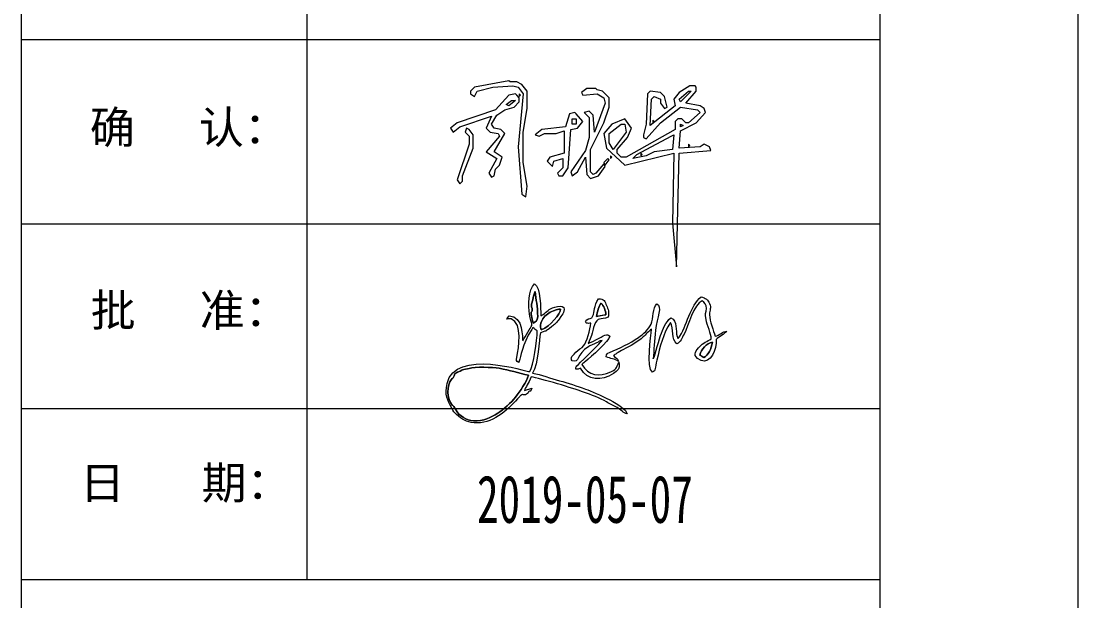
# Model space of a CAD drawing. Header units: millimetres. Extents: x 130143 to 328923, y 19139 to 134795.
# Drawn here: x 240799 to 247199, y 55297 to 58809 of the extents above; entities that cross this region are included whole.
import ezdxf
from ezdxf.enums import TextEntityAlignment as Align

# ---------------------------------------------------------------- set-up
doc = ezdxf.new("R2010")
doc.units = ezdxf.units.MM
doc.header["$LTSCALE"] = 10
doc.layers.add('邦威智能化', color=7, linetype='Continuous', lineweight=18)
doc.styles.get("Standard").update_dxf_attribs({"font": 'arial.ttf'})
doc.styles.add('标准', font='', dxfattribs={"width": 0.667})
doc.styles.get('标准').set_extended_font_data('仿宋_gb2312')

# ---------------------------------------------------------------- blocks, each defined once
blk = doc.blocks.new('图框')
for p, q in [((34698.4, 589.7), (34698.4, -29110.3)), ((36860.1, -16833.3), (36860.1, -23716)), ((34698.4, -19626.2), (41198.4, -19626.2)), ((34698.4, -21022.6), (41198.4, -21022.6)), ((34698.4, -22419), (41198.4, -22419)), ((34698.4, -23716), (41198.4, -23716))]:
    blk.add_line(p, q)
for points in [[(-2301.6, 1739.7), (42698.4, 1739.7), (42698.4, -30260.3), (-2301.6, -30260.3)], [(-801.6, 589.7), (41198.4, 589.7), (41198.4, -29110.3), (-801.6, -29110.3)]]:
    blk.add_lwpolyline(points, close=True)
for s, p, p2 in [('确     认：', (35218.5, -20414.1), (36724.8, -20414.1)), ('批     准：', (35224.7, -21798.6), (36730.9, -21798.6)), ('日      期：', (35143.3, -23105.8), (36744.9, -23105.8))]:
    blk.add_text(s, height=245.65).set_placement(p, p2, align=Align.ALIGNED)
blk = doc.blocks.new('zzh')
at = {"linetype": 'Continuous', "elevation": 9684500}
for points in [[(452.49, 1013.31), (451.49, 1014.31), (425.49, 1009.31), (422.49, 1006.31), (422.49, 1004.31), (425.49, 1002.31), (427.49, 1006.31), (439.49, 1009.31), (454.49, 1010.31), (458.49, 1009.31), (462.49, 1004.31), (458.49, 964.31), (461.49, 928.31), (464.49, 926.31), (465.49, 934.31), (462.49, 952.31), (462.49, 975.31), (465.49, 993.31), (465.49, 1006.31), (461.49, 1011.31), (457.49, 1013.31), (452.49, 1013.31)], [(518.49, 1007.31), (517.49, 1008.31), (510.49, 1008.31), (506.49, 1005.31), (507.49, 1003.31), (518.49, 1004.31), (523.49, 1001.31), (524.49, 997.31), (516.49, 975.31), (515.49, 988.31), (512.49, 991.31), (508.49, 990.31), (512.49, 986.31), (512.49, 971.31), (509.49, 961.31), (498.49, 945.31), (499.49, 942.31), (503.49, 945.31), (509.49, 956.31), (510.49, 943.31), (513.49, 940.31), (519.49, 942.31), (524.49, 949.31), (523.49, 951.31), (517.49, 944.31), (515.49, 943.31), (513.49, 945.31), (513.49, 962.31), (523.49, 982.31), (527.49, 994.31), (527.49, 1001.31), (522.49, 1006.31), (518.49, 1007.31)], [(593.49, 1009.31), (592.49, 1010.31), (588.49, 1010.31), (580.49, 1005.31), (576.49, 1000.31), (577.49, 995.31), (558.49, 980.31), (559.49, 1000.31), (561.49, 1002.31), (566.49, 1000.31), (566.49, 997.31), (569.49, 993.31), (571.49, 994.31), (569.49, 1002.31), (566.49, 1005.31), (558.49, 1006.31), (556.49, 1004.31), (555.49, 981.31), (553.49, 973.31), (553.49, 971.31), (555.49, 970.31), (566.49, 982.31), (581.49, 994.31), (594.49, 992.31), (596.49, 990.31), (587.49, 982.31), (585.49, 982.31), (582.49, 985.31), (579.49, 985.31), (577.49, 983.31), (577.49, 977.31), (540.49, 956.31), (536.49, 956.31), (533.49, 959.31), (533.49, 962.31), (541.49, 971.31), (544.49, 978.31), (539.49, 985.31), (529.49, 981.31), (523.49, 974.31), (525.49, 963.31), (539.49, 950.31), (576.49, 959.31), (575.49, 906.31), (578.49, 873.31), (580.49, 959.31), (604.49, 961.31), (603.49, 964.31), (599.49, 966.31), (596.49, 964.31), (580.49, 963.31), (581.49, 976.31), (593.49, 982.31), (600.49, 990.31), (599.49, 993.31), (596.49, 995.31), (585.49, 997.31), (593.49, 1006.31), (593.49, 1009.31)], [(457.49, 1003.31), (456.49, 1004.31), (451.49, 1003.31), (441.49, 992.31), (412.49, 982.31), (407.49, 978.31), (409.49, 975.31), (414.49, 979.31), (438.49, 987.31), (434.49, 978.31), (437.49, 975.31), (443.49, 974.31), (444.49, 972.31), (434.49, 960.31), (442.49, 955.31), (436.49, 944.31), (438.49, 941.31), (440.49, 942.31), (441.49, 947.31), (444.49, 950.31), (446.49, 956.31), (440.49, 960.31), (448.49, 974.31), (445.49, 977.31), (440.49, 978.31), (438.49, 981.31), (442.49, 988.31), (448.49, 992.31), (455.49, 994.31), (459.49, 998.31), (459.49, 1001.31), (457.49, 1003.31)], [(460.49, 1003.31), (459.49, 1004.31), (459.49, 1002.31), (460.49, 1003.31)], [(587.49, 1006.31), (589.49, 1006.31), (581.49, 998.31), (580.49, 1000.31), (587.49, 1006.31)], [(453.49, 999.31), (456.49, 999.31), (451.49, 995.31), (449.49, 996.31), (453.49, 999.31)], [(502.49, 989.31), (501.49, 990.31), (497.49, 989.31), (494.49, 979.31), (476.49, 977.31), (471.49, 973.31), (474.49, 972.31), (478.49, 974.31), (487.49, 974.31), (493.49, 976.31), (493.49, 959.31), (482.49, 956.31), (480.49, 953.31), (484.49, 949.31), (485.49, 953.31), (492.49, 955.31), (492.49, 948.31), (488.49, 944.31), (489.49, 942.31), (492.49, 942.31), (496.49, 948.31), (498.49, 977.31), (503.49, 978.31), (507.49, 983.31), (502.49, 989.31)], [(499.49, 985.31), (502.49, 985.31), (502.49, 981.31), (499.49, 981.31), (499.49, 985.31)], [(561.49, 983.31), (560.49, 984.31), (560.49, 982.31), (561.49, 983.31)], [(421.49, 977.31), (419.49, 978.31), (418.49, 975.31), (421.49, 972.31), (421.49, 966.31), (412.49, 939.31), (414.49, 936.31), (416.49, 938.31), (416.49, 942.31), (424.49, 963.31), (424.49, 973.31), (421.49, 977.31)], [(536.49, 981.31), (539.49, 981.31), (540.49, 975.31), (530.49, 962.31), (527.49, 967.31), (527.49, 974.31), (536.49, 981.31)], [(581.49, 981.31), (583.49, 980.31), (581.49, 979.31), (581.49, 981.31)], [(574.49, 972.31), (576.49, 973.31), (575.49, 962.31), (561.49, 960.31), (555.49, 957.31), (545.49, 955.31), (548.49, 958.31), (574.49, 972.31)], [(588.49, 965.31), (587.49, 966.31), (587.49, 964.31), (588.49, 965.31)], [(527.49, 954.31), (526.49, 955.31), (523.49, 952.31), (524.49, 950.31), (527.49, 954.31)], [(529.49, 956.31), (528.49, 957.31), (528.49, 955.31), (529.49, 956.31)], [(552.49, 958.31), (551.49, 959.31), (551.49, 957.31), (552.49, 958.31)]]:
    blk.add_lwpolyline(points, dxfattribs=at)

msp = doc.modelspace()

# ---------------------------------------------------------------- linework, layer by layer
at = {"layer": '邦威智能化'}
for points, knots in [([(243891.47148, 56585.58608, 0), (243891.47148, 56585.58608, 0), (243847.45615, 56571.29742, 0), (243847.45615, 56571.29742, 0), (243847.45615, 56571.29742, 0), (243853.00542, 56591.92835, 0), (243874.19815, 56612.78175, 0), (243888.32571, 56654.73251, 0), (243888.32571, 56654.73251, 0), (243943.10062, 56645.37219, 0), (244151.05488, 56582.06763, 0), (244205.82658, 56562.18249, 0), (244205.82658, 56562.18249, 0), (244249.77171, 56546.22749, 0), (244305.3764, 56524.45802, 0), (244345.06305, 56502.27686, 0), (244345.06305, 56502.27686, 0), (244367.66852, 56489.65103, 0), (244386.45407, 56481.74313, 0), (244409.63218, 56467.78028, 0), (244409.63218, 56467.78028, 0), (244429.41581, 56455.8737, 0), (244447.73494, 56434.79354, 0), (244470.35842, 56429.37783, 0), (244470.35842, 56429.37783, 0), (244458.14462, 56481.06212, 0), (244282.50275, 56556.11872, 0), (244217.21862, 56580.07378, 0), (244217.21862, 56580.07378, 0), (244165.65834, 56598.99354, 0), (244111.07152, 56616.94242, 0), (244059.82411, 56630.46341, 0), (244059.82411, 56630.46341, 0), (244006.04304, 56644.66035, 0), (243948.73031, 56668.55224, 0), (243897.17857, 56676.19085, 0), (243897.17857, 56676.19085, 0), (243933.19576, 56733.85781, 0), (243933.36799, 56880.17145, 0), (243945.24573, 56920.89035, 0), (243945.24573, 56920.89035, 0), (243999.72847, 56944.09028, 0), (243957.89972, 56915.96267, 0), (244013.5051, 56959.05149, 0), (244013.5051, 56959.05149, 0), (244021.78514, 56965.46747, 0), (244027.2359, 56968.37768, 0), (244034.46526, 56975.63163, 0), (244034.46526, 56975.63163, 0), (244041.27658, 56982.47001, 0), (244045.85169, 56989.11176, 0), (244052.41317, 56996.18637, 0), (244052.41317, 56996.18637, 0), (244052.41317, 56996.18637, 0), (244084.45568, 57043.43739, 0), (244084.45568, 57043.43739, 0), (244084.45568, 57043.43739, 0), (244108.60177, 57102.78409, 0), (244030.80102, 57080.16942, 0), (244004.99929, 57066.11061, 0), (244004.99929, 57066.11061, 0), (243985.48257, 57055.4722, 0), (243964.95028, 57032.24655, 0), (243947.01735, 57024.24938, 0), (243947.01735, 57024.24938, 0), (243945.47299, 57066.53301, 0), (243946.39398, 57198.74489, 0), (243909.07583, 57216.88777, 0), (243909.07583, 57216.88777, 0), (243870.73304, 57184.43429, 0), (243870.65773, 57080.82479, 0), (243878.04608, 57034.39276, 0), (243878.04608, 57034.39276, 0), (243889.15334, 56964.63773, 0), (243901.93242, 56976.40235, 0), (243883.33389, 56950.34742, 0), (243883.33389, 56950.34742, 0), (243883.33389, 56950.34742, 0), (243837.47377, 56873.06191, 0), (243837.47377, 56873.06191, 0), (243837.47377, 56873.06191, 0), (243832.49753, 56887.45314, 0), (243844.03674, 57021.51645, 0), (243754.1456, 57024.72142, 0), (243754.1456, 57024.72142, 0), (243754.1456, 57024.72142, 0), (243741.043, 57004.61992, 0), (243741.043, 57004.61992, 0), (243741.043, 57004.61992, 0), (243755.26411, 57004.76943, 0), (243758.72914, 57008.62151, 0), (243767.61451, 57005.12118, 0), (243767.61451, 57005.12118, 0), (243839.22437, 56976.89094, 0), (243811.83317, 56831.80453, 0), (243801.64722, 56772.38841, 0), (243801.64722, 56772.38841, 0), (243798.49743, 56754.03198, 0), (243793.08437, 56748.36796, 0), (243813.96699, 56742.14276, 0), (243813.96699, 56742.14276, 0), (243820.57862, 56754.89135, 0), (243826.85746, 56818.79845, 0), (243870.74679, 56906.74362, 0), (243870.74679, 56906.74362, 0), (243879.64847, 56924.58484, 0), (243890.50798, 56935.90917, 0), (243897.59274, 56952.30703, 0), (243897.59274, 56952.30703, 0), (243911.42664, 56944.71273, 0), (243913.00972, 56938.8291, 0), (243925.22215, 56933.0208, 0), (243925.22215, 56933.0208, 0), (243922.8864, 56875.39182, 0), (243905.11891, 56723.05499, 0), (243879.41774, 56685.81607, 0), (243879.41774, 56685.81607, 0), (243866.09209, 56684.85148, 0), (243426.32525, 56829.64601, 0), (243379.12047, 56613.80058, 0), (243379.12047, 56613.80058, 0), (243363.51892, 56542.46083, 0), (243381.24679, 56516.31337, 0), (243407.3731, 56464.43537, 0), (243407.3731, 56464.43537, 0), (243417.31518, 56444.68613, 0), (243419.52597, 56440.34421, 0), (243435.09817, 56426.8941, 0), (243435.09817, 56426.8941, 0), (243472.98945, 56394.18441, 0), (243491.71373, 56382.02367, 0), (243543.73178, 56376.19825, 0), (243543.73178, 56376.19825, 0), (243647.84084, 56364.54494, 0), (243744.67713, 56450.66337, 0), (243805.87761, 56520.98163, 0), (243805.87761, 56520.98163, 0), (243805.87761, 56520.98163, 0), (243822.51754, 56539.04478, 0), (243822.51754, 56539.04478, 0), (243822.51754, 56539.04478, 0), (243823.18544, 56539.78193, 0), (243824.13534, 56540.97794, 0), (243824.76304, 56541.65757, 0), (243824.76304, 56541.65757, 0), (243824.76304, 56541.65757, 0), (243835.22114, 56547.39204, 0), (243835.22114, 56547.39204, 0), (243835.22114, 56547.39204, 0), (243835.67382, 56547.30793, 0), (243836.94218, 56546.55283, 0), (243837.45423, 56546.44522, 0), (243837.45423, 56546.44522, 0), (243838.04358, 56546.32338, 0), (243839.4177, 56545.60724, 0), (243840.07693, 56545.50581, 0), (243840.07693, 56545.50581, 0), (243851.29313, 56543.81433, 0), (243855.54785, 56545.24035, 0), (243865.73759, 56554.18811, 0), (243865.73759, 56554.18811, 0), (243870.95089, 56558.76434, 0), (243869.02575, 56557.76685, 0), (243872.80681, 56563.44882, 0), (243872.80681, 56563.44882, 0), (243883.14814, 56578.98334, 0), (243883.40821, 56551.96533, 0), (243891.47148, 56585.58608, 0)], [0, 0, 0, 0, 0.023255814, 0.023255814, 0.023255814, 0.023255824, 0.0465116279, 0.0465116279, 0.0465116279, 0.0465116379, 0.0697674419, 0.0697674419, 0.0697674419, 0.0697674519, 0.0930232558, 0.0930232558, 0.0930232558, 0.0930232658, 0.1162790698, 0.1162790698, 0.1162790698, 0.1162790798, 0.1395348837, 0.1395348837, 0.1395348837, 0.1395348937, 0.1627906977, 0.1627906977, 0.1627906977, 0.1627907077, 0.1860465116, 0.1860465116, 0.1860465116, 0.1860465216, 0.2093023256, 0.2093023256, 0.2093023256, 0.2093023356, 0.2325581395, 0.2325581395, 0.2325581395, 0.2325581495, 0.2558139535, 0.2558139535, 0.2558139535, 0.2558139635, 0.2790697674, 0.2790697674, 0.2790697674, 0.2790697774, 0.3023255814, 0.3023255814, 0.3023255814, 0.3023255914, 0.3255813953, 0.3255813953, 0.3255813953, 0.3255814053, 0.3488372093, 0.3488372093, 0.3488372093, 0.3488372193, 0.3720930233, 0.3720930233, 0.3720930233, 0.3720930333, 0.3953488372, 0.3953488372, 0.3953488372, 0.3953488472, 0.4186046512, 0.4186046512, 0.4186046512, 0.4186046612, 0.4418604651, 0.4418604651, 0.4418604651, 0.4418604751, 0.4651162791, 0.4651162791, 0.4651162791, 0.4651162891, 0.488372093, 0.488372093, 0.488372093, 0.488372103, 0.511627907, 0.511627907, 0.511627907, 0.511627917, 0.5348837209, 0.5348837209, 0.5348837209, 0.5348837309, 0.5581395349, 0.5581395349, 0.5581395349, 0.5581395449, 0.5813953488, 0.5813953488, 0.5813953488, 0.5813953588, 0.6046511628, 0.6046511628, 0.6046511628, 0.6046511728, 0.6279069767, 0.6279069767, 0.6279069767, 0.6279069867, 0.6511627907, 0.6511627907, 0.6511627907, 0.6511628007, 0.6744186047, 0.6744186047, 0.6744186047, 0.6744186147, 0.6976744186, 0.6976744186, 0.6976744186, 0.6976744286, 0.7209302326, 0.7209302326, 0.7209302326, 0.7209302426, 0.7441860465, 0.7441860465, 0.7441860465, 0.7441860565, 0.7674418605, 0.7674418605, 0.7674418605, 0.7674418705, 0.7906976744, 0.7906976744, 0.7906976744, 0.7906976844, 0.8139534884, 0.8139534884, 0.8139534884, 0.8139534984, 0.8372093023, 0.8372093023, 0.8372093023, 0.8372093123, 0.8604651163, 0.8604651163, 0.8604651163, 0.8604651263, 0.8837209302, 0.8837209302, 0.8837209302, 0.8837209402, 0.9069767442, 0.9069767442, 0.9069767442, 0.9069767542, 0.9302325581, 0.9302325581, 0.9302325581, 0.9302325681, 0.9534883721, 0.9534883721, 0.9534883721, 0.9534883821, 1, 1, 1, 1]), ([(243911.72403, 57172.31784, 0), (243916.35722, 57115.08643, 0), (243928.9473, 57090.36634, 0), (243927.70352, 57017.92132, 0), (243927.70352, 57017.92132, 0), (243927.31924, 56995.4994, 0), (243916.74238, 56987.73282, 0), (243899.96714, 56980.51979, 0), (243899.96714, 56980.51979, 0), (243899.96714, 56980.51979, 0), (243890.28318, 57023.02613, 0), (243890.28318, 57023.02613, 0), (243890.28318, 57023.02613, 0), (243881.10813, 57059.61608, 0), (243898.63505, 57037.08574, 0), (243894.25019, 57068.56257, 0), (243894.25019, 57068.56257, 0), (243892.62944, 57080.19191, 0), (243888.65601, 57070.44633, 0), (243890.81703, 57096.07967, 0), (243890.81703, 57096.07967, 0), (243890.81703, 57096.07967, 0), (243911.72403, 57172.31784, 0), (243911.72403, 57172.31784, 0)], [0, 0, 0, 0, 0.1428571429, 0.1428571429, 0.1428571429, 0.1428571529, 0.2857142857, 0.2857142857, 0.2857142857, 0.2857142957, 0.4285714286, 0.4285714286, 0.4285714286, 0.4285714386, 0.5714285714, 0.5714285714, 0.5714285714, 0.5714285814, 0.7142857143, 0.7142857143, 0.7142857143, 0.7142857243, 1, 1, 1, 1]), ([(244250.11025, 56980.06649, 0), (244246.08891, 56942.25531, 0), (244223.90731, 56862.30479, 0), (244205.79553, 56841.79644, 0), (244205.79553, 56841.79644, 0), (244196.48825, 56831.25748, 0), (244170.55788, 56815.43248, 0), (244159.03789, 56803.89418, 0), (244159.03789, 56803.89418, 0), (244123.84158, 56768.62317, 0), (244129.54032, 56771.78755, 0), (244135.62099, 56750.95736, 0), (244135.62099, 56750.95736, 0), (244185.25805, 56737.95339, 0), (244155.67107, 56788.6552, 0), (244238.19867, 56838.90005, 0), (244238.19867, 56838.90005, 0), (244238.19867, 56838.90005, 0), (244278.97973, 56857.90356, 0), (244278.97973, 56857.90356, 0), (244278.97973, 56857.90356, 0), (244305.1296, 56869.06137, 0), (244296.86883, 56873.41635, 0), (244317.61611, 56875.10008, 0), (244317.61611, 56875.10008, 0), (244309.03172, 56860.57047, 0), (244201.9778, 56759.77713, 0), (244172.75665, 56727.57216, 0), (244172.75665, 56727.57216, 0), (244161.01341, 56714.63315, 0), (244158.81868, 56717.49707, 0), (244159.21676, 56701.05089, 0), (244159.21676, 56701.05089, 0), (244176.70432, 56698.60054, 0), (244167.15168, 56702.53563, 0), (244187.33498, 56706.03998, 0), (244187.33498, 56706.03998, 0), (244230.03212, 56629.61932, 0), (244314.91285, 56626.40204, 0), (244386.34914, 56675.203, 0), (244386.34914, 56675.203, 0), (244411.65307, 56692.48933, 0), (244427.56502, 56700.959, 0), (244419.3096, 56742.83331, 0), (244419.3096, 56742.83331, 0), (244418.53533, 56741.74737, 0), (244418.01214, 56741.19699, 0), (244417.6052, 56739.20817, 0), (244417.6052, 56739.20817, 0), (244417.6052, 56739.20817, 0), (244401.5761, 56704.73718, 0), (244401.5761, 56704.73718, 0), (244401.5761, 56704.73718, 0), (244393.25088, 56695.78507, 0), (244382.06799, 56689.66348, 0), (244370.42995, 56684.46581, 0), (244370.42995, 56684.46581, 0), (244299.55908, 56652.82095, 0), (244237.07806, 56660.01751, 0), (244194.62203, 56729.73453, 0), (244194.62203, 56729.73453, 0), (244203.95712, 56738.59696, 0), (244209.58597, 56740.01678, 0), (244217.66132, 56746.92317, 0), (244217.66132, 56746.92317, 0), (244250.91388, 56775.35019, 0), (244358.15638, 56872.9222, 0), (244365.28702, 56900.38106, 0), (244365.28702, 56900.38106, 0), (244350.5756, 56908.90114, 0), (244353.34862, 56913.42173, 0), (244335.12567, 56906.51607, 0), (244335.12567, 56906.51607, 0), (244311.37281, 56897.50908, 0), (244247.63037, 56859.88839, 0), (244232.86997, 56856.81254, 0), (244232.86997, 56856.81254, 0), (244271.28259, 56943.28718, 0), (244254.2586, 56922.37622, 0), (244271.68421, 56968.95826, 0), (244271.68421, 56968.95826, 0), (244290.18343, 57018.40727, 0), (244307.26017, 56998.01171, 0), (244354.1926, 57015.37944, 0), (244354.1926, 57015.37944, 0), (244360.65165, 57044.34972, 0), (244354.73609, 57063.92761, 0), (244345.07789, 57086.07939, 0), (244345.07789, 57086.07939, 0), (244333.90647, 57111.70113, 0), (244331.75331, 57126.95625, 0), (244295.89071, 57126.55775, 0), (244295.89071, 57126.55775, 0), (244268.17654, 57084.23485, 0), (244271.90952, 57046.7396, 0), (244262.41658, 57023.27327, 0), (244262.41658, 57023.27327, 0), (244253.14689, 57000.34557, 0), (244240.58884, 57012.424, 0), (244225.54818, 56998.86537, 0), (244225.54818, 56998.86537, 0), (244203.42536, 56978.92106, 0), (244232.04069, 56975.55533, 0), (244250.11025, 56980.06649, 0)], [0, 0, 0, 0, 0.037037037, 0.037037037, 0.037037037, 0.037037047, 0.0740740741, 0.0740740741, 0.0740740741, 0.0740740841, 0.1111111111, 0.1111111111, 0.1111111111, 0.1111111211, 0.1481481481, 0.1481481481, 0.1481481481, 0.1481481581, 0.1851851852, 0.1851851852, 0.1851851852, 0.1851851952, 0.2222222222, 0.2222222222, 0.2222222222, 0.2222222322, 0.2592592593, 0.2592592593, 0.2592592593, 0.2592592693, 0.2962962963, 0.2962962963, 0.2962962963, 0.2962963063, 0.3333333333, 0.3333333333, 0.3333333333, 0.3333333433, 0.3703703704, 0.3703703704, 0.3703703704, 0.3703703804, 0.4074074074, 0.4074074074, 0.4074074074, 0.4074074174, 0.4444444444, 0.4444444444, 0.4444444444, 0.4444444544, 0.4814814815, 0.4814814815, 0.4814814815, 0.4814814915, 0.5185185185, 0.5185185185, 0.5185185185, 0.5185185285, 0.5555555556, 0.5555555556, 0.5555555556, 0.5555555656, 0.5925925926, 0.5925925926, 0.5925925926, 0.5925926026, 0.6296296296, 0.6296296296, 0.6296296296, 0.6296296396, 0.6666666667, 0.6666666667, 0.6666666667, 0.6666666767, 0.7037037037, 0.7037037037, 0.7037037037, 0.7037037137, 0.7407407407, 0.7407407407, 0.7407407407, 0.7407407507, 0.7777777778, 0.7777777778, 0.7777777778, 0.7777777878, 0.8148148148, 0.8148148148, 0.8148148148, 0.8148148248, 0.8518518519, 0.8518518519, 0.8518518519, 0.8518518619, 0.8888888889, 0.8888888889, 0.8888888889, 0.8888888989, 0.9259259259, 0.9259259259, 0.9259259259, 0.9259259359, 1, 1, 1, 1]), ([(244283.58803, 57019.59656, 0), (244289.90486, 57049.51795, 0), (244296.84878, 57081.4826, 0), (244311.2785, 57101.56057, 0), (244311.2785, 57101.56057, 0), (244320.136, 57094.15865, 0), (244326.73437, 57081.08031, 0), (244331.52761, 57070.72116, 0), (244331.52761, 57070.72116, 0), (244337.35481, 57058.10602, 0), (244339.50181, 57044.36726, 0), (244340.80962, 57030.93585, 0), (244340.80962, 57030.93585, 0), (244340.80962, 57030.93585, 0), (244283.58803, 57019.59656, 0), (244283.58803, 57019.59656, 0)], [0, 0, 0, 0, 0.2, 0.2, 0.2, 0.20000001, 0.4, 0.4, 0.4, 0.40000001, 0.6, 0.6, 0.6, 0.60000001, 1, 1, 1, 1]), ([(244778.788, 56886.77955, 0), (244773.86485, 56892.5216, 0), (244777.87948, 56880.42904, 0), (244772.16489, 56899.22959, 0), (244772.16489, 56899.22959, 0), (244761.84141, 56933.19189, 0), (244776.64325, 56995.61099, 0), (244733.7383, 57012.00258, 0), (244733.7383, 57012.00258, 0), (244702.86666, 56984.41534, 0), (244686.79176, 56947.04769, 0), (244671.21896, 56904.0574, 0), (244671.21896, 56904.0574, 0), (244671.21896, 56904.0574, 0), (244632.92461, 56774.38142, 0), (244632.92461, 56774.38142, 0), (244632.92461, 56774.38142, 0), (244628.19857, 56764.55607, 0), (244629.20291, 56767.50961, 0), (244626.81888, 56764.10649, 0), (244626.81888, 56764.10649, 0), (244632.56019, 56816.07754, 0), (244633.79146, 56875.12517, 0), (244641.45553, 56936.43862, 0), (244641.45553, 56936.43862, 0), (244651.68439, 57018.29769, 0), (244683.45867, 57080.01966, 0), (244649.23939, 57097.04626, 0), (244649.23939, 57097.04626, 0), (244621.88593, 57071.20354, 0), (244630.18381, 57009.32779, 0), (244615.54119, 56974.4041, 0), (244615.54119, 56974.4041, 0), (244610.87388, 56963.28193, 0), (244591.28095, 56939.12926, 0), (244582.27732, 56929.3961, 0), (244582.27732, 56929.3961, 0), (244565.81859, 56911.59454, 0), (244556.09023, 56906.34243, 0), (244538.12138, 56893.66137, 0), (244538.12138, 56893.66137, 0), (244486.4257, 56857.15864, 0), (244422.47307, 56827.22981, 0), (244362.90259, 56801.54699, 0), (244362.90259, 56801.54699, 0), (244346.86512, 56794.63512, 0), (244345.71428, 56797.86759, 0), (244341.91636, 56776.61946, 0), (244341.91636, 56776.61946, 0), (244368.5341, 56762.62936, 0), (244395.29859, 56766.7434, 0), (244416.73147, 56747.4696, 0), (244416.73147, 56747.4696, 0), (244409.90998, 56772.17974, 0), (244400.24036, 56766.64502, 0), (244386.09302, 56783.74006, 0), (244386.09302, 56783.74006, 0), (244395.46826, 56787.94395, 0), (244413.02404, 56803.65155, 0), (244446.80583, 56819.80423, 0), (244446.80583, 56819.80423, 0), (244484.74712, 56837.9457, 0), (244535.88059, 56868.37496, 0), (244566.3311, 56896.02589, 0), (244566.3311, 56896.02589, 0), (244582.09221, 56910.33836, 0), (244601.01228, 56931.98521, 0), (244616.74121, 56943.57417, 0), (244616.74121, 56943.57417, 0), (244614.95356, 56903.50327, 0), (244584.40358, 56708.89719, 0), (244622.50703, 56682.40691, 0), (244622.50703, 56682.40691, 0), (244646.86967, 56693.75769, 0), (244635.32333, 56705.05319, 0), (244648.68909, 56755.46141, 0), (244648.68909, 56755.46141, 0), (244670.68766, 56838.4298, 0), (244685.26516, 56914.49797, 0), (244732.96807, 56983.26786, 0), (244732.96807, 56983.26786, 0), (244753.77804, 56948.6023, 0), (244734.70163, 56879.25451, 0), (244770.52191, 56855.28863, 0), (244770.52191, 56855.28863, 0), (244793.38483, 56861.00256, 0), (244801.58535, 56890.3315, 0), (244814.0269, 56913.56033, 0), (244814.0269, 56913.56033, 0), (244839.97555, 56962.00124, 0), (244873.1878, 57096.59739, 0), (244923.35827, 57114.50682, 0), (244923.35827, 57114.50682, 0), (244936.17672, 57106.49572, 0), (244951.56769, 57089.28502, 0), (244949.74563, 57069.38935, 0), (244949.74563, 57069.38935, 0), (244947.26425, 57042.24212, 0), (244940.32867, 57038.03758, 0), (244947.50809, 57001.28625, 0), (244947.50809, 57001.28625, 0), (244954.12479, 56967.38087, 0), (244978.47932, 56913.4516, 0), (244978.85933, 56884.21719, 0), (244978.85933, 56884.21719, 0), (244954.7119, 56872.21707, 0), (244928.25959, 56857.37412, 0), (244909.27152, 56837.59983, 0), (244909.27152, 56837.59983, 0), (244888.00889, 56815.45827, 0), (244866.27623, 56790.30379, 0), (244895.42565, 56766.29037, 0), (244895.42565, 56766.29037, 0), (244958.28034, 56714.48928, 0), (245001.91725, 56791.94858, 0), (245009.2468, 56857.40109, 0), (245009.2468, 56857.40109, 0), (245010.36377, 56867.40211, 0), (245007.90557, 56868.09785, 0), (245008.25264, 56881.36227, 0), (245008.25264, 56881.36227, 0), (245024.97105, 56894.3006, 0), (245059.7906, 56915.73579, 0), (245072.86841, 56929.73227, 0), (245072.86841, 56929.73227, 0), (245050.26034, 56930.36824, 0), (245028.50728, 56906.04429, 0), (245002.37913, 56901.1665, 0), (245002.37913, 56901.1665, 0), (244993.06982, 56932.69471, 0), (244969.10248, 56991.62944, 0), (244968.28102, 57030.7845, 0), (244968.28102, 57030.7845, 0), (244967.61037, 57062.82899, 0), (244981.14634, 57069.13423, 0), (244967.9948, 57099.19621, 0), (244967.9948, 57099.19621, 0), (244959.67358, 57118.21879, 0), (244944.18489, 57133.48519, 0), (244916.89855, 57138.77108, 0), (244916.89855, 57138.77108, 0), (244885.67998, 57112.47325, 0), (244863.43755, 57069.04085, 0), (244843.03673, 57022.35557, 0), (244843.03673, 57022.35557, 0), (244822.1356, 56974.51447, 0), (244808.74759, 56924.10871, 0), (244778.788, 56886.77955, 0)], [0, 0, 0, 0, 0.0263157895, 0.0263157895, 0.0263157895, 0.0263157995, 0.0526315789, 0.0526315789, 0.0526315789, 0.0526315889, 0.0789473684, 0.0789473684, 0.0789473684, 0.0789473784, 0.1052631579, 0.1052631579, 0.1052631579, 0.1052631679, 0.1315789474, 0.1315789474, 0.1315789474, 0.1315789574, 0.1578947368, 0.1578947368, 0.1578947368, 0.1578947468, 0.1842105263, 0.1842105263, 0.1842105263, 0.1842105363, 0.2105263158, 0.2105263158, 0.2105263158, 0.2105263258, 0.2368421053, 0.2368421053, 0.2368421053, 0.2368421153, 0.2631578947, 0.2631578947, 0.2631578947, 0.2631579047, 0.2894736842, 0.2894736842, 0.2894736842, 0.2894736942, 0.3157894737, 0.3157894737, 0.3157894737, 0.3157894837, 0.3421052632, 0.3421052632, 0.3421052632, 0.3421052732, 0.3684210526, 0.3684210526, 0.3684210526, 0.3684210626, 0.3947368421, 0.3947368421, 0.3947368421, 0.3947368521, 0.4210526316, 0.4210526316, 0.4210526316, 0.4210526416, 0.4473684211, 0.4473684211, 0.4473684211, 0.4473684311, 0.4736842105, 0.4736842105, 0.4736842105, 0.4736842205, 0.5, 0.5, 0.5, 0.50000001, 0.5263157895, 0.5263157895, 0.5263157895, 0.5263157995, 0.5526315789, 0.5526315789, 0.5526315789, 0.5526315889, 0.5789473684, 0.5789473684, 0.5789473684, 0.5789473784, 0.6052631579, 0.6052631579, 0.6052631579, 0.6052631679, 0.6315789474, 0.6315789474, 0.6315789474, 0.6315789574, 0.6578947368, 0.6578947368, 0.6578947368, 0.6578947468, 0.6842105263, 0.6842105263, 0.6842105263, 0.6842105363, 0.7105263158, 0.7105263158, 0.7105263158, 0.7105263258, 0.7368421053, 0.7368421053, 0.7368421053, 0.7368421153, 0.7631578947, 0.7631578947, 0.7631578947, 0.7631579047, 0.7894736842, 0.7894736842, 0.7894736842, 0.7894736942, 0.8157894737, 0.8157894737, 0.8157894737, 0.8157894837, 0.8421052632, 0.8421052632, 0.8421052632, 0.8421052732, 0.8684210526, 0.8684210526, 0.8684210526, 0.8684210626, 0.8947368421, 0.8947368421, 0.8947368421, 0.8947368521, 0.9210526316, 0.9210526316, 0.9210526316, 0.9210526416, 0.9473684211, 0.9473684211, 0.9473684211, 0.9473684311, 1, 1, 1, 1]), ([(243949.80798, 56939.48423, 0), (243940.53506, 56961.50305, 0), (243946.7639, 56974.96467, 0), (243950.71203, 56990.46586, 0), (243950.71203, 56990.46586, 0), (243962.17733, 57035.48461, 0), (244043.31269, 57068.28209, 0), (244066.63191, 57065.02031, 0), (244066.63191, 57065.02031, 0), (244065.97797, 57039.36036, 0), (244003.55228, 56956.95145, 0), (243949.80798, 56939.48423, 0)], [0, 0, 0, 0, 0.25, 0.25, 0.25, 0.25000001, 0.5, 0.5, 0.5, 0.50000001, 1, 1, 1, 1]), ([(244910.77867, 56786.2094, 0), (244917.72264, 56822.12943, 0), (244952.07108, 56855.55077, 0), (244985.81199, 56864.89593, 0), (244985.81199, 56864.89593, 0), (244979.7195, 56821.27474, 0), (244961.19075, 56785.75742, 0), (244933.10892, 56771.71534, 0), (244933.10892, 56771.71534, 0), (244933.10892, 56771.71534, 0), (244910.77867, 56786.2094, 0), (244910.77867, 56786.2094, 0)], [0, 0, 0, 0, 0.25, 0.25, 0.25, 0.25000001, 0.5, 0.5, 0.5, 0.50000001, 1, 1, 1, 1]), ([(243871.58836, 56663.88339, 0), (243862.85095, 56624.14528, 0), (243818.77642, 56567.03559, 0), (243792.8279, 56531.77932, 0), (243792.8279, 56531.77932, 0), (243770.20528, 56501.04982, 0), (243716.24482, 56451.61974, 0), (243686.44314, 56433.61053, 0), (243686.44314, 56433.61053, 0), (243645.18274, 56408.67085, 0), (243600.57549, 56385.7089, 0), (243538.13957, 56388.19003, 0), (243538.13957, 56388.19003, 0), (243498.61967, 56389.76432, 0), (243451.76561, 56414.6802, 0), (243430.5284, 56457.56885, 0), (243430.5284, 56457.56885, 0), (243425.91697, 56466.87668, 0), (243426.08887, 56465.58419, 0), (243419.26227, 56474.32682, 0), (243419.26227, 56474.32682, 0), (243418.50781, 56475.29526, 0), (243416.49118, 56477.93654, 0), (243415.7763, 56478.7541, 0), (243415.7763, 56478.7541, 0), (243415.40649, 56479.17833, 0), (243414.49928, 56480.19193, 0), (243414.12576, 56480.58277, 0), (243414.12576, 56480.58277, 0), (243414.12576, 56480.58277, 0), (243410.71399, 56483.70025, 0), (243410.71399, 56483.70025, 0), (243410.71399, 56483.70025, 0), (243374.64212, 56518.0784, 0), (243379.18905, 56608.23174, 0), (243403.63104, 56637.28283, 0), (243403.63104, 56637.28283, 0), (243415.72618, 56651.6646, 0), (243406.79115, 56636.97112, 0), (243415.79727, 56648.70424, 0), (243415.79727, 56648.70424, 0), (243429.92395, 56667.11992, 0), (243413.44565, 56669.01863, 0), (243437.64255, 56680.65264, 0), (243437.64255, 56680.65264, 0), (243438.57699, 56681.10099, 0), (243439.97894, 56681.39596, 0), (243440.95295, 56681.79482, 0), (243440.95295, 56681.79482, 0), (243441.94428, 56682.1974, 0), (243443.34747, 56682.45279, 0), (243444.35425, 56682.84239, 0), (243444.35425, 56682.84239, 0), (243444.35425, 56682.84239, 0), (243472.28703, 56696.45591, 0), (243472.28703, 56696.45591, 0), (243472.28703, 56696.45591, 0), (243481.24916, 56699.4774, 0), (243500.45102, 56701.95828, 0), (243512.10264, 56705.40212, 0), (243512.10264, 56705.40212, 0), (243547.40073, 56715.83073, 0), (243654.60012, 56713.32809, 0), (243694.56831, 56706.05262, 0), (243694.56831, 56706.05262, 0), (243757.34489, 56694.61991, 0), (243811.84329, 56678.46134, 0), (243871.58836, 56663.88339, 0)], [0, 0, 0, 0, 0.0555555556, 0.0555555556, 0.0555555556, 0.0555555656, 0.1111111111, 0.1111111111, 0.1111111111, 0.1111111211, 0.1666666667, 0.1666666667, 0.1666666667, 0.1666666767, 0.2222222222, 0.2222222222, 0.2222222222, 0.2222222322, 0.2777777778, 0.2777777778, 0.2777777778, 0.2777777878, 0.3333333333, 0.3333333333, 0.3333333333, 0.3333333433, 0.3888888889, 0.3888888889, 0.3888888889, 0.3888888989, 0.4444444444, 0.4444444444, 0.4444444444, 0.4444444544, 0.5, 0.5, 0.5, 0.50000001, 0.5555555556, 0.5555555556, 0.5555555556, 0.5555555656, 0.6111111111, 0.6111111111, 0.6111111111, 0.6111111211, 0.6666666667, 0.6666666667, 0.6666666667, 0.6666666767, 0.7222222222, 0.7222222222, 0.7222222222, 0.7222222322, 0.7777777778, 0.7777777778, 0.7777777778, 0.7777777878, 0.8333333333, 0.8333333333, 0.8333333333, 0.8333333433, 0.8888888889, 0.8888888889, 0.8888888889, 0.8888888989, 1, 1, 1, 1])]:
    msp.add_open_spline(points, degree=3, knots=knots, dxfattribs=at)
at = {"layer": '邦威智能化', "color": 7}
for points, knots in [([(243899.96714, 56980.51979, 0), (243916.74238, 56987.73282, 0), (243927.31924, 56995.4994, 0), (243927.70352, 57017.92132, 0), (243927.70352, 57017.92132, 0), (243928.9473, 57090.36634, 0), (243916.35722, 57115.08643, 0), (243911.72403, 57172.31784, 0), (243911.72403, 57172.31784, 0), (243911.72403, 57172.31784, 0), (243890.81703, 57096.07967, 0), (243890.81703, 57096.07967, 0), (243890.81703, 57096.07967, 0), (243888.65601, 57070.44633, 0), (243892.62944, 57080.19191, 0), (243894.25019, 57068.56257, 0), (243894.25019, 57068.56257, 0), (243898.63505, 57037.08574, 0), (243881.10813, 57059.61608, 0), (243890.28318, 57023.02613, 0), (243890.28318, 57023.02613, 0), (243890.28318, 57023.02613, 0), (243899.96714, 56980.51979, 0), (243899.96714, 56980.51979, 0)], [0, 0, 0, 0, 0.1428571429, 0.1428571429, 0.1428571429, 0.1428571529, 0.2857142857, 0.2857142857, 0.2857142857, 0.2857142957, 0.4285714286, 0.4285714286, 0.4285714286, 0.4285714386, 0.5714285714, 0.5714285714, 0.5714285714, 0.5714285814, 0.7142857143, 0.7142857143, 0.7142857143, 0.7142857243, 1, 1, 1, 1]), ([(244283.58803, 57019.59656, 0), (244283.58803, 57019.59656, 0), (244340.80962, 57030.93585, 0), (244340.80962, 57030.93585, 0), (244340.80962, 57030.93585, 0), (244339.50181, 57044.36726, 0), (244337.35481, 57058.10602, 0), (244331.52761, 57070.72116, 0), (244331.52761, 57070.72116, 0), (244326.73437, 57081.08031, 0), (244320.136, 57094.15865, 0), (244311.2785, 57101.56057, 0), (244311.2785, 57101.56057, 0), (244296.84878, 57081.4826, 0), (244289.90486, 57049.51795, 0), (244283.58803, 57019.59656, 0)], [0, 0, 0, 0, 0.2, 0.2, 0.2, 0.20000001, 0.4, 0.4, 0.4, 0.40000001, 0.6, 0.6, 0.6, 0.60000001, 1, 1, 1, 1]), ([(243949.80798, 56939.48423, 0), (244003.55228, 56956.95145, 0), (244065.97797, 57039.36036, 0), (244066.63191, 57065.02031, 0), (244066.63191, 57065.02031, 0), (244043.31269, 57068.28209, 0), (243962.17733, 57035.48461, 0), (243950.71203, 56990.46586, 0), (243950.71203, 56990.46586, 0), (243946.7639, 56974.96467, 0), (243940.53506, 56961.50305, 0), (243949.80798, 56939.48423, 0)], [0, 0, 0, 0, 0.25, 0.25, 0.25, 0.25000001, 0.5, 0.5, 0.5, 0.50000001, 1, 1, 1, 1]), ([(244910.77867, 56786.2094, 0), (244910.77867, 56786.2094, 0), (244933.10892, 56771.71534, 0), (244933.10892, 56771.71534, 0), (244933.10892, 56771.71534, 0), (244961.19075, 56785.75742, 0), (244979.7195, 56821.27474, 0), (244985.81199, 56864.89593, 0), (244985.81199, 56864.89593, 0), (244952.07108, 56855.55077, 0), (244917.72264, 56822.12943, 0), (244910.77867, 56786.2094, 0)], [0, 0, 0, 0, 0.25, 0.25, 0.25, 0.25000001, 0.5, 0.5, 0.5, 0.50000001, 1, 1, 1, 1]), ([(243871.58836, 56663.88339, 0), (243811.84329, 56678.46134, 0), (243757.34489, 56694.61991, 0), (243694.56831, 56706.05262, 0), (243694.56831, 56706.05262, 0), (243654.60012, 56713.32809, 0), (243547.40073, 56715.83073, 0), (243512.10264, 56705.40212, 0), (243512.10264, 56705.40212, 0), (243500.45102, 56701.95828, 0), (243481.24916, 56699.4774, 0), (243472.28703, 56696.45591, 0), (243472.28703, 56696.45591, 0), (243472.28703, 56696.45591, 0), (243444.35425, 56682.84239, 0), (243444.35425, 56682.84239, 0), (243444.35425, 56682.84239, 0), (243443.34747, 56682.45279, 0), (243441.94428, 56682.1974, 0), (243440.95295, 56681.79482, 0), (243440.95295, 56681.79482, 0), (243439.97894, 56681.39596, 0), (243438.57699, 56681.10099, 0), (243437.64255, 56680.65264, 0), (243437.64255, 56680.65264, 0), (243413.44565, 56669.01863, 0), (243429.92395, 56667.11992, 0), (243415.79727, 56648.70424, 0), (243415.79727, 56648.70424, 0), (243406.79115, 56636.97112, 0), (243415.72618, 56651.6646, 0), (243403.63104, 56637.28283, 0), (243403.63104, 56637.28283, 0), (243379.18905, 56608.23174, 0), (243374.64212, 56518.0784, 0), (243410.71399, 56483.70025, 0), (243410.71399, 56483.70025, 0), (243410.71399, 56483.70025, 0), (243414.12576, 56480.58277, 0), (243414.12576, 56480.58277, 0), (243414.12576, 56480.58277, 0), (243414.49928, 56480.19193, 0), (243415.40649, 56479.17833, 0), (243415.7763, 56478.7541, 0), (243415.7763, 56478.7541, 0), (243416.49118, 56477.93654, 0), (243418.50781, 56475.29526, 0), (243419.26227, 56474.32682, 0), (243419.26227, 56474.32682, 0), (243426.08887, 56465.58419, 0), (243425.91697, 56466.87668, 0), (243430.5284, 56457.56885, 0), (243430.5284, 56457.56885, 0), (243451.76561, 56414.6802, 0), (243498.61967, 56389.76432, 0), (243538.13957, 56388.19003, 0), (243538.13957, 56388.19003, 0), (243600.57549, 56385.7089, 0), (243645.18274, 56408.67085, 0), (243686.44314, 56433.61053, 0), (243686.44314, 56433.61053, 0), (243716.24482, 56451.61974, 0), (243770.20528, 56501.04982, 0), (243792.8279, 56531.77932, 0), (243792.8279, 56531.77932, 0), (243818.77642, 56567.03559, 0), (243862.85095, 56624.14528, 0), (243871.58836, 56663.88339, 0)], [0, 0, 0, 0, 0.0555555556, 0.0555555556, 0.0555555556, 0.0555555656, 0.1111111111, 0.1111111111, 0.1111111111, 0.1111111211, 0.1666666667, 0.1666666667, 0.1666666667, 0.1666666767, 0.2222222222, 0.2222222222, 0.2222222222, 0.2222222322, 0.2777777778, 0.2777777778, 0.2777777778, 0.2777777878, 0.3333333333, 0.3333333333, 0.3333333333, 0.3333333433, 0.3888888889, 0.3888888889, 0.3888888889, 0.3888888989, 0.4444444444, 0.4444444444, 0.4444444444, 0.4444444544, 0.5, 0.5, 0.5, 0.50000001, 0.5555555556, 0.5555555556, 0.5555555556, 0.5555555656, 0.6111111111, 0.6111111111, 0.6111111111, 0.6111111211, 0.6666666667, 0.6666666667, 0.6666666667, 0.6666666767, 0.7222222222, 0.7222222222, 0.7222222222, 0.7222222322, 0.7777777778, 0.7777777778, 0.7777777778, 0.7777777878, 0.8333333333, 0.8333333333, 0.8333333333, 0.8333333433, 0.8888888889, 0.8888888889, 0.8888888889, 0.8888888989, 1, 1, 1, 1])]:
    msp.add_open_spline(points, degree=3, knots=knots, dxfattribs=at)

# ---------------------------------------------------------------- block references
at = {"layer": '邦威智能化', "xscale": 0.8000000000029104, "yscale": 0.7999999999992724, "zscale": 0.8}
msp.add_blockref('图框', (213040.53592, 74398.66925, 0), dxfattribs=at)
at = {"layer": '邦威智能化', "linetype": 'Continuous', "xscale": 8, "yscale": 8, "zscale": 8}
msp.add_blockref('zzh', (240140.61921, 50334.09772, 0), dxfattribs=at)

# ---------------------------------------------------------------- texts
at = {"layer": '邦威智能化', "color": 0, "linetype": 'Continuous', "lineweight": 25, "insert": (243560.28102, 56057.79003, 0), "char_height": 288, "width": 20715.6018739, "attachment_point": 1, "style": '标准'}
msp.add_mtext('{\\fSimSun|b0|i0|c134|p49;2019-05-07}', dxfattribs=at)

doc.saveas('drawing.dxf')
